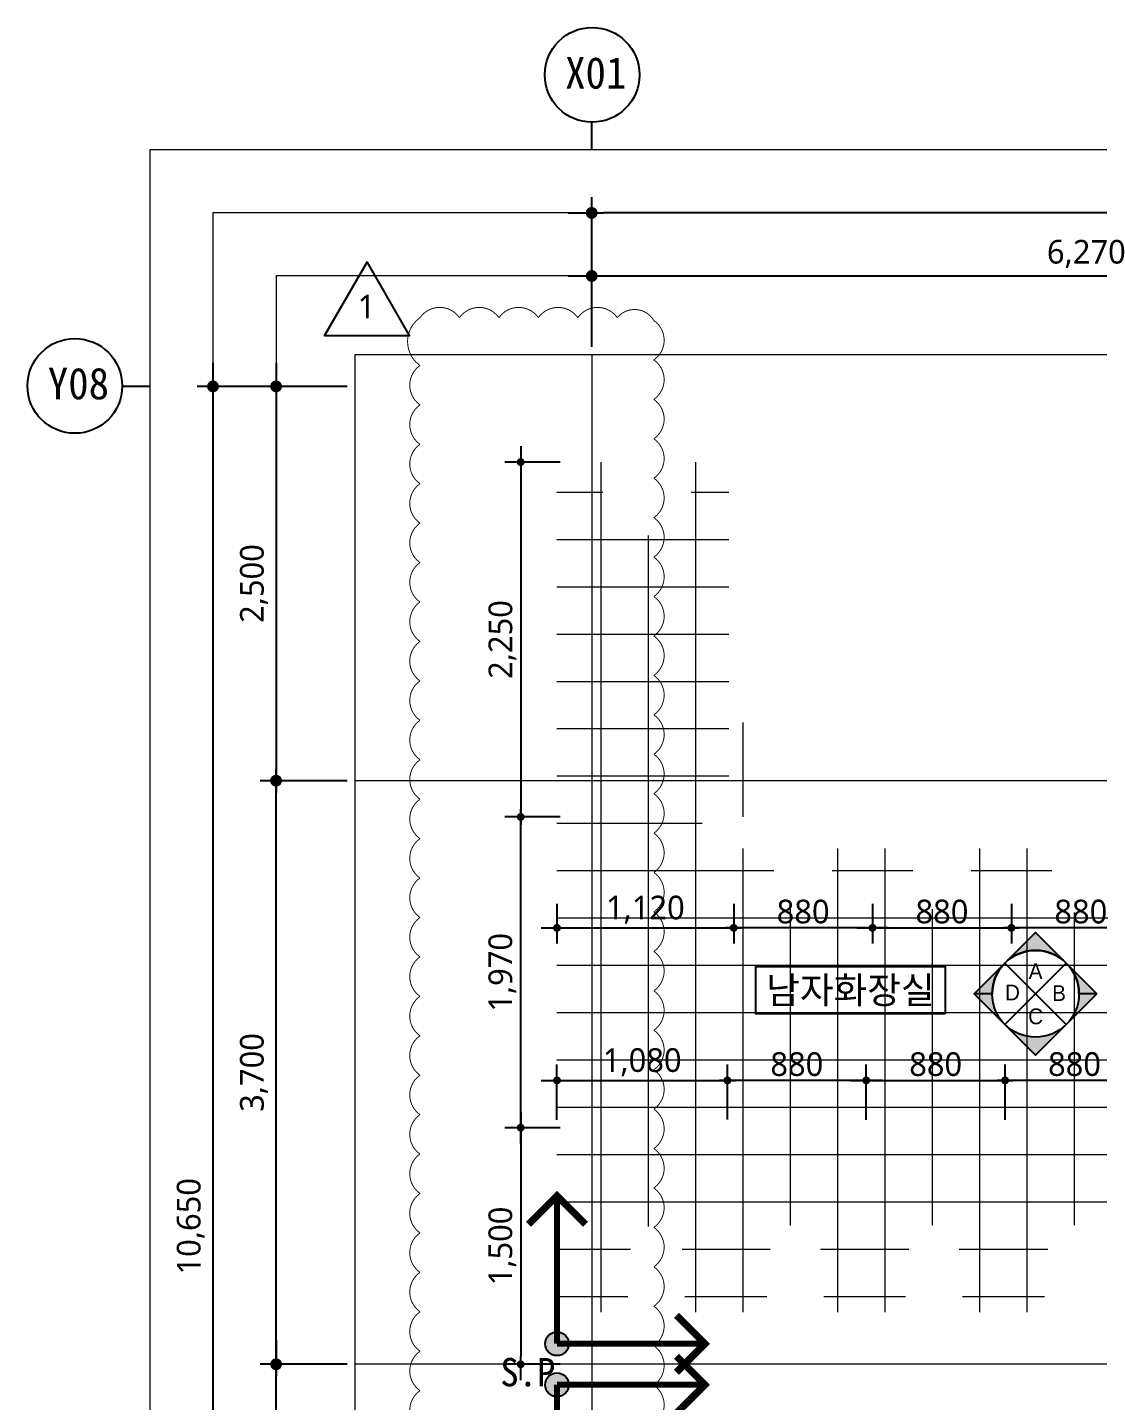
# Model space of a CAD drawing. Header units: millimetres. Extents: x -423835 to -174325, y -1379898 to -1311126.
# Drawn here: x -270665 to -263883, y -1360048 to -1351343 of the extents above; entities that cross this region are included whole.
import ezdxf
from ezdxf.enums import TextEntityAlignment as Align

# ---------------------------------------------------------------- set-up
doc = ezdxf.new("R2010")
doc.units = ezdxf.units.MM
doc.header["$LTSCALE"] = 100
doc.header["$MEASUREMENT"] = 0
doc.header["$PDSIZE"] = -10
doc.linetypes.add('CEN', pattern=[62, 60, -1, 0, -1])
doc.layers.get('0').update_dxf_attribs({"linetype": 'CONTINUOUS'})
doc.layers.get('Defpoints').update_dxf_attribs({"color": 153, "linetype": 'CONTINUOUS'})
for name, color, linetype, lineweight in [('A-AXIS-BUBL', 7, 'CONTINUOUS', 25), ('A-AXIS-LINE', 1, 'CEN', 15), ('A-BORD-TEXT', 3, 'CONTINUOUS', 25), ('A-MKXX-NAME', 3, 'CONTINUOUS', 25), ('A-MKXX-SYMB', 7, 'CONTINUOUS', 25), ('A-WAXK-PATT', 8, 'CONTINUOUS', 18), ('A-XXXX-TXT2', 3, 'CONTINUOUS', 25), ('REV-202205', 20, 'CONTINUOUS', 25)]:
    doc.layers.add(name, color=color, linetype=linetype, lineweight=lineweight)
for name, color, linetype in [('A-DIMS', 7, 'CONTINUOUS'), ('AA-MARK', 1, 'CONTINUOUS'), ('IN-F-PAT', 8, 'CONTINUOUS'), ('IN-TEXT-FIN', 3, 'CONTINUOUS')]:
    doc.layers.add(name, color=color, linetype=linetype)
doc.layers.add('A-XXXX-NPLT', color=144, linetype='CONTINUOUS', lineweight=0, plot=False)
doc.styles.add('HY울릉도L', font='')
doc.styles.add('돋움체', font='')
doc.styles.add('맑은고딕', font='malgun.ttf')
doc.styles.add('한농대-돋음체', font='')
doc.styles.get('HY울릉도L').set_extended_font_data('HYwulM')
doc.styles.get('돋움체').set_extended_font_data('DotumChe')
doc.styles.get('한농대-돋음체').set_extended_font_data('Dotum')
doc.dimstyles.new('CDIM', dxfattribs={"dimtxt": 3, "dimasz": 1.5, "dimexe": 2, "dimexo": 1, "dimgap": 1, "dimtad": 1, "dimdec": 0, "dimrnd": 0.5, "dimzin": 0, "dimdsep": 32, "dimlunit": 6, "dimtxsty": 'HY울릉도L', "dimblk1": '_CIDOT', "dimblk2": '_CIDOT', "dimsah": 1, "dimcen": 5.5, "dimclrd": 2, "dimclre": 2, "dimclrt": 7, "dimadec": 0, "dimazin": 0, "dimtfac": 1, "dimtdec": 0, "dimtix": 1, "dimtmove": 2, "dimatfit": 1, "dimldrblk": '_CIDOT', "dimfxl": 1, "dimtolj": 1, "dimtzin": 0, "dimlwd": -1, "dimarcsym": 0})

# ---------------------------------------------------------------- blocks, each defined once
blk = doc.blocks.new('A$C028158C4')
at = {"layer": 'A-AXIS-BUBL', "ltscale": 0.2}
blk.add_line((0, 0), (0, 175.2), dxfattribs=at)
blk.add_circle((2.9, 475.4), 300.3, dxfattribs=at)
blk = doc.blocks.new('전개도')
at = {"layer": 'AA-MARK'}
h = blk.add_hatch(color=256, dxfattribs=at)
edge = h.paths.add_edge_path()
edge.add_line((-32914.55, -89502.68), (-32916.83, -89502.68))
edge.add_arc((-32922.33, -89502.68), 5.5, 0, 180)
edge.add_line((-32927.83, -89502.68), (-32930.11, -89502.68))
edge.add_line((-32930.11, -89502.68), (-32922.33, -89494.91))
edge.add_line((-32922.33, -89494.91), (-32914.55, -89502.68))
h = blk.add_hatch(color=256, dxfattribs=at)
edge = h.paths.add_edge_path()
edge.add_line((-32914.55, -89502.68), (-32916.83, -89502.68))
edge.add_arc((-32922.33, -89502.68), 5.5, -180, 0, ccw=False)
edge.add_line((-32927.83, -89502.68), (-32930.11, -89502.68))
edge.add_line((-32930.11, -89502.68), (-32922.33, -89510.46))
edge.add_line((-32922.33, -89510.46), (-32914.55, -89502.68))
at = {"layer": 'AA-MARK', "color": 1}
for p, q in [((-32918.44, -89506.57), (-32926.22, -89498.79)), ((-32918.44, -89498.79), (-32926.22, -89506.57))]:
    blk.add_line(p, q, dxfattribs=at)
at = {"layer": 'AA-MARK'}
for points in [[(-32914.55, -89502.68), (-32916.83, -89502.68, 1), (-32927.83, -89502.68), (-32930.11, -89502.68), (-32922.33, -89494.91)], [(-32914.55, -89502.68), (-32916.83, -89502.68, -1), (-32927.83, -89502.68), (-32930.11, -89502.68), (-32922.33, -89510.46)]]:
    blk.add_lwpolyline(points, format="xyb", close=True, dxfattribs=at)
blk.add_circle((-32922.33, -89502.68), 5.5, dxfattribs=at)
blk = doc.blocks.new('전개도-1')
at = {"xscale": 50, "yscale": 50, "zscale": 50}
blk.add_blockref('전개도', (1646116.4, 4475134.2), dxfattribs=at)
at = {"layer": 'AA-MARK', "color": 3, "style": '한농대-돋음체'}
for tag, p in [('A', (0, 93.9)), ('B', (-146.8, -41.5)), ('C', (148.6, -45.4)), ('D', (0, -193))]:
    blk.add_attdef(tag, text='', height=100, dxfattribs=at).set_placement(p, align=Align.CENTER)
blk = doc.blocks.new('_CIDOT')
at = {"color": 0, "linetype": 'ByBlock'}
blk.add_line((2, 0), (-1, 0), dxfattribs=at)
at = {"color": 0, "linetype": 'ByBlock', "const_width": 0.5}
blk.add_lwpolyline([(-0.25, 0, 1), (0.25, 0, 1)], format="xyb", close=True, dxfattribs=at)
blk = doc.blocks.new('*D274')
at = {"layer": 'A-DIMS', "lineweight": -2, "transparency": 16777216}
for p, q in [((-267089.2, -1353368.3), (-267089.2, -1352818.3)), ((-260819.2, -1353368.3), (-260819.2, -1352818.3))]:
    blk.add_line(p, q, dxfattribs=at)
at = {"layer": 'A-DIMS', "transparency": 16777216}
blk.add_line((-267014.2, -1352918.3), (-260894.2, -1352918.3), dxfattribs=at)
at = {"layer": 'Defpoints', "color": 0, "transparency": 16777216}
for p in [(-260819.2, -1352918.3), (-267089.2, -1353418.3), (-260819.2, -1353418.3)]:
    blk.add_point(p, dxfattribs=at)
at = {"layer": 'A-DIMS', "transparency": 16777216, "xscale": 75, "yscale": 75, "zscale": 75, "rotation": 180}
blk.add_blockref('_CIDOT', (-267089.2, -1352918.3), dxfattribs=at)
at = {"layer": 'A-DIMS', "transparency": 16777216, "xscale": 75, "yscale": 75, "zscale": 75}
blk.add_blockref('_CIDOT', (-260819.2, -1352918.3), dxfattribs=at)
at = {"layer": 'A-DIMS', "color": 3, "transparency": 16777216, "insert": (-263954.2, -1352778.2), "char_height": 150, "attachment_point": 5, "style": '맑은고딕'}
blk.add_mtext('\\A1;6,270', dxfattribs=at)
blk = doc.blocks.new('*D275')
at = {"layer": 'A-DIMS', "lineweight": -2, "transparency": 16777216}
for p, q in [((-267089.2, -1353368.3), (-267089.2, -1352418.3)), ((-258889.2, -1353368.3), (-258889.2, -1352418.3))]:
    blk.add_line(p, q, dxfattribs=at)
at = {"layer": 'A-DIMS', "transparency": 16777216}
blk.add_line((-258964.2, -1352518.3), (-267014.2, -1352518.3), dxfattribs=at)
at = {"layer": 'Defpoints', "color": 0, "transparency": 16777216}
for p in [(-267089.2, -1352518.3), (-267089.2, -1353418.3), (-258889.2, -1353418.3)]:
    blk.add_point(p, dxfattribs=at)
at = {"layer": 'A-DIMS', "transparency": 16777216, "xscale": 75, "yscale": 75, "zscale": 75, "rotation": 180}
blk.add_blockref('_CIDOT', (-267089.2, -1352518.3), dxfattribs=at)
at = {"layer": 'A-DIMS', "transparency": 16777216, "xscale": 75, "yscale": 75, "zscale": 75}
blk.add_blockref('_CIDOT', (-258889.2, -1352518.3), dxfattribs=at)
at = {"layer": 'A-DIMS', "color": 3, "transparency": 16777216, "insert": (-262989.2, -1352378.2), "char_height": 150, "attachment_point": 5, "style": '맑은고딕'}
blk.add_mtext('\\A1;8,200', dxfattribs=at)
blk = doc.blocks.new('*D277')
at = {"layer": 'A-DIMS', "lineweight": -2, "transparency": 16777216}
for p, q in [((-268639.2, -1353618.3), (-269589.2, -1353618.3)), ((-268639.2, -1364268.3), (-269589.2, -1364268.3))]:
    blk.add_line(p, q, dxfattribs=at)
at = {"layer": 'A-DIMS', "transparency": 16777216}
blk.add_line((-269489.2, -1353693.3), (-269489.2, -1364193.3), dxfattribs=at)
at = {"layer": 'Defpoints', "color": 0, "transparency": 16777216}
for p in [(-268589.2, -1353618.3), (-269489.2, -1364268.3), (-268589.2, -1364268.3)]:
    blk.add_point(p, dxfattribs=at)
at = {"layer": 'A-DIMS', "transparency": 16777216, "xscale": 75, "yscale": 75, "zscale": 75}
for p, rotation in [((-269489.2, -1353618.3), 90), ((-269489.2, -1364268.3), 270)]:
    blk.add_blockref('_CIDOT', p, dxfattribs=dict(at, rotation=rotation))
at = {"layer": 'A-DIMS', "color": 3, "transparency": 16777216, "insert": (-269629.7, -1358943.3), "char_height": 150, "attachment_point": 5, "rotation": 90, "style": '맑은고딕'}
blk.add_mtext('\\A1;10,650', dxfattribs=at)
blk = doc.blocks.new('*D278')
at = {"layer": 'A-DIMS', "lineweight": -2, "transparency": 16777216}
for p, q in [((-268639.2, -1359818.3), (-269189.2, -1359818.3)), ((-268639.2, -1364268.3), (-269189.2, -1364268.3))]:
    blk.add_line(p, q, dxfattribs=at)
at = {"layer": 'A-DIMS', "transparency": 16777216}
blk.add_line((-269089.2, -1364193.3), (-269089.2, -1359893.3), dxfattribs=at)
at = {"layer": 'Defpoints', "color": 0, "transparency": 16777216}
for p in [(-269089.2, -1359818.3), (-268589.2, -1359818.3), (-268589.2, -1364268.3)]:
    blk.add_point(p, dxfattribs=at)
at = {"layer": 'A-DIMS', "transparency": 16777216, "xscale": 75, "yscale": 75, "zscale": 75}
for p, rotation in [((-269089.2, -1359818.3), 90), ((-269089.2, -1364268.3), 270)]:
    blk.add_blockref('_CIDOT', p, dxfattribs=dict(at, rotation=rotation))
at = {"layer": 'A-DIMS', "color": 3, "transparency": 16777216, "insert": (-269229.3, -1362043.3), "char_height": 150, "attachment_point": 5, "rotation": 90, "style": '맑은고딕'}
blk.add_mtext('\\A1;4,450', dxfattribs=at)
blk = doc.blocks.new('*D279')
at = {"layer": 'A-DIMS', "lineweight": -2, "transparency": 16777216}
for p, q in [((-268639.2, -1356118.3), (-269189.2, -1356118.3)), ((-268639.2, -1359818.3), (-269189.2, -1359818.3))]:
    blk.add_line(p, q, dxfattribs=at)
at = {"layer": 'A-DIMS', "transparency": 16777216}
blk.add_line((-269089.2, -1359743.3), (-269089.2, -1356193.3), dxfattribs=at)
at = {"layer": 'Defpoints', "color": 0, "transparency": 16777216}
for p in [(-269089.2, -1356118.3), (-268589.2, -1356118.3), (-268589.2, -1359818.3)]:
    blk.add_point(p, dxfattribs=at)
at = {"layer": 'A-DIMS', "transparency": 16777216, "xscale": 75, "yscale": 75, "zscale": 75}
for p, rotation in [((-269089.2, -1356118.3), 90), ((-269089.2, -1359818.3), 270)]:
    blk.add_blockref('_CIDOT', p, dxfattribs=dict(at, rotation=rotation))
at = {"layer": 'A-DIMS', "color": 3, "transparency": 16777216, "insert": (-269229.3, -1357968.3), "char_height": 150, "attachment_point": 5, "rotation": 90, "style": '맑은고딕'}
blk.add_mtext('\\A1;3,700', dxfattribs=at)
blk = doc.blocks.new('*D292')
at = {"layer": 'A-DIMS', "lineweight": -2, "transparency": 16777216}
for p, q in [((-267289.2, -1356348.3), (-267639.2, -1356348.3)), ((-267289.2, -1358318.3), (-267639.2, -1358318.3))]:
    blk.add_line(p, q, dxfattribs=at)
at = {"layer": 'A-DIMS', "transparency": 16777216}
blk.add_line((-267539.2, -1358268.3), (-267539.2, -1356398.3), dxfattribs=at)
at = {"layer": 'Defpoints', "color": 0, "transparency": 16777216}
for p in [(-267539.2, -1356348.3), (-267239.2, -1356348.3), (-267239.2, -1358318.3)]:
    blk.add_point(p, dxfattribs=at)
at = {"layer": 'A-DIMS', "transparency": 16777216, "xscale": 50, "yscale": 50, "zscale": 50}
for p, rotation in [((-267539.2, -1356348.3), 90), ((-267539.2, -1358318.3), 270)]:
    blk.add_blockref('_CIDOT', p, dxfattribs=dict(at, rotation=rotation))
at = {"layer": 'A-DIMS', "color": 3, "transparency": 16777216, "insert": (-267654.7, -1357333.3), "char_height": 150, "attachment_point": 5, "rotation": 90, "style": '맑은고딕'}
blk.add_mtext('\\A1;1,970', dxfattribs=at)
blk = doc.blocks.new('*D293')
at = {"layer": 'A-DIMS', "lineweight": -2, "transparency": 16777216}
for p, q in [((-267288.4, -1354098.3), (-267639.2, -1354098.3)), ((-267289.2, -1356348.3), (-267639.2, -1356348.3))]:
    blk.add_line(p, q, dxfattribs=at)
at = {"layer": 'A-DIMS', "transparency": 16777216}
blk.add_line((-267539.2, -1354148.3), (-267539.2, -1356298.3), dxfattribs=at)
at = {"layer": 'Defpoints', "color": 0, "transparency": 16777216}
for p in [(-267238.4, -1354098.3), (-267539.2, -1356348.3), (-267239.2, -1356348.3)]:
    blk.add_point(p, dxfattribs=at)
at = {"layer": 'A-DIMS', "transparency": 16777216, "xscale": 50, "yscale": 50, "zscale": 50}
for p, rotation in [((-267539.2, -1354098.3), 90), ((-267539.2, -1356348.3), 270)]:
    blk.add_blockref('_CIDOT', p, dxfattribs=dict(at, rotation=rotation))
at = {"layer": 'A-DIMS', "color": 3, "transparency": 16777216, "insert": (-267654.3, -1355223.3), "char_height": 150, "attachment_point": 5, "rotation": 90, "style": '맑은고딕'}
blk.add_mtext('\\A1;2,250', dxfattribs=at)
blk = doc.blocks.new('*D294')
at = {"layer": 'A-DIMS', "lineweight": -2, "transparency": 16777216}
for p, q in [((-267289.2, -1358318.3), (-267639.2, -1358318.3)), ((-267289.2, -1359818.3), (-267639.2, -1359818.3))]:
    blk.add_line(p, q, dxfattribs=at)
at = {"layer": 'A-DIMS', "transparency": 16777216}
blk.add_line((-267539.2, -1358368.3), (-267539.2, -1359768.3), dxfattribs=at)
at = {"layer": 'Defpoints', "color": 0, "transparency": 16777216}
for p in [(-267239.2, -1358318.3), (-267539.2, -1359818.3), (-267239.2, -1359818.3)]:
    blk.add_point(p, dxfattribs=at)
at = {"layer": 'A-DIMS', "transparency": 16777216, "xscale": 50, "yscale": 50, "zscale": 50}
for p, rotation in [((-267539.2, -1358318.3), 90), ((-267539.2, -1359818.3), 270)]:
    blk.add_blockref('_CIDOT', p, dxfattribs=dict(at, rotation=rotation))
at = {"layer": 'A-DIMS', "color": 3, "transparency": 16777216, "insert": (-267654.7, -1359068.3), "char_height": 150, "attachment_point": 5, "rotation": 90, "style": '맑은고딕'}
blk.add_mtext('\\A1;1,500', dxfattribs=at)
blk = doc.blocks.new('*D295')
at = {"layer": 'A-DIMS', "lineweight": -2, "transparency": 16777216}
for p, q in [((-268639.2, -1353618.3), (-269189.2, -1353618.3)), ((-268639.2, -1356118.3), (-269189.2, -1356118.3))]:
    blk.add_line(p, q, dxfattribs=at)
at = {"layer": 'A-DIMS', "transparency": 16777216}
blk.add_line((-269089.2, -1353693.3), (-269089.2, -1356043.3), dxfattribs=at)
at = {"layer": 'Defpoints', "color": 0, "transparency": 16777216}
for p in [(-268589.2, -1353618.3), (-269089.2, -1356118.3), (-268589.2, -1356118.3)]:
    blk.add_point(p, dxfattribs=at)
at = {"layer": 'A-DIMS', "transparency": 16777216, "xscale": 75, "yscale": 75, "zscale": 75}
for p, rotation in [((-269089.2, -1353618.3), 90), ((-269089.2, -1356118.3), 270)]:
    blk.add_blockref('_CIDOT', p, dxfattribs=dict(at, rotation=rotation))
at = {"layer": 'A-DIMS', "color": 3, "transparency": 16777216, "insert": (-269229.3, -1354868.3), "char_height": 150, "attachment_point": 5, "rotation": 90, "style": '맑은고딕'}
blk.add_mtext('\\A1;2,500', dxfattribs=at)
blk = doc.blocks.new('*D312')
at = {"layer": 'A-DIMS', "lineweight": -2, "transparency": 16777216}
for p, q in [((-265349.2, -1358268.6), (-265349.2, -1357918.6)), ((-264469.2, -1358268.3), (-264469.2, -1357918.6))]:
    blk.add_line(p, q, dxfattribs=at)
at = {"layer": 'A-DIMS', "transparency": 16777216}
blk.add_line((-265299.2, -1358018.6), (-264519.2, -1358018.6), dxfattribs=at)
at = {"layer": 'Defpoints', "color": 0, "transparency": 16777216}
for p in [(-264469.2, -1358018.6), (-265349.2, -1358318.6), (-264469.2, -1358318.3)]:
    blk.add_point(p, dxfattribs=at)
at = {"layer": 'A-DIMS', "transparency": 16777216, "xscale": 50, "yscale": 50, "zscale": 50, "rotation": 180}
blk.add_blockref('_CIDOT', (-265349.2, -1358018.6), dxfattribs=at)
at = {"layer": 'A-DIMS', "transparency": 16777216, "xscale": 50, "yscale": 50, "zscale": 50}
blk.add_blockref('_CIDOT', (-264469.2, -1358018.6), dxfattribs=at)
at = {"layer": 'A-DIMS', "color": 3, "transparency": 16777216, "insert": (-264909.2, -1357916.1), "char_height": 150, "attachment_point": 5, "style": '맑은고딕'}
blk.add_mtext('\\A1;880', dxfattribs=at)
blk = doc.blocks.new('*D313')
at = {"layer": 'A-DIMS', "lineweight": -2, "transparency": 16777216}
for p, q in [((-266229.2, -1358266.3), (-266229.2, -1357918.6)), ((-265349.2, -1358268.3), (-265349.2, -1357918.6))]:
    blk.add_line(p, q, dxfattribs=at)
at = {"layer": 'A-DIMS', "transparency": 16777216}
blk.add_line((-265399.2, -1358018.6), (-266179.2, -1358018.6), dxfattribs=at)
at = {"layer": 'Defpoints', "color": 0, "transparency": 16777216}
for p in [(-266229.2, -1358018.6), (-266229.2, -1358316.3), (-265349.2, -1358318.3)]:
    blk.add_point(p, dxfattribs=at)
at = {"layer": 'A-DIMS', "transparency": 16777216, "xscale": 50, "yscale": 50, "zscale": 50, "rotation": 180}
blk.add_blockref('_CIDOT', (-266229.2, -1358018.6), dxfattribs=at)
at = {"layer": 'A-DIMS', "transparency": 16777216, "xscale": 50, "yscale": 50, "zscale": 50}
blk.add_blockref('_CIDOT', (-265349.2, -1358018.6), dxfattribs=at)
at = {"layer": 'A-DIMS', "color": 3, "transparency": 16777216, "insert": (-265789.2, -1357916.1), "char_height": 150, "attachment_point": 5, "style": '맑은고딕'}
blk.add_mtext('\\A1;880', dxfattribs=at)
blk = doc.blocks.new('*D314')
at = {"layer": 'A-DIMS', "lineweight": -2, "transparency": 16777216}
for p, q in [((-264469.2, -1358268.3), (-264469.2, -1357918.6)), ((-263589.2, -1358268.6), (-263589.2, -1357918.6))]:
    blk.add_line(p, q, dxfattribs=at)
at = {"layer": 'A-DIMS', "transparency": 16777216}
blk.add_line((-263639.2, -1358018.6), (-264419.2, -1358018.6), dxfattribs=at)
at = {"layer": 'Defpoints', "color": 0, "transparency": 16777216}
for p in [(-264469.2, -1358018.6), (-264469.2, -1358318.3), (-263589.2, -1358318.6)]:
    blk.add_point(p, dxfattribs=at)
at = {"layer": 'A-DIMS', "transparency": 16777216, "xscale": 50, "yscale": 50, "zscale": 50, "rotation": 180}
blk.add_blockref('_CIDOT', (-264469.2, -1358018.6), dxfattribs=at)
at = {"layer": 'A-DIMS', "transparency": 16777216, "xscale": 50, "yscale": 50, "zscale": 50}
blk.add_blockref('_CIDOT', (-263589.2, -1358018.6), dxfattribs=at)
at = {"layer": 'A-DIMS', "color": 3, "transparency": 16777216, "insert": (-264029.2, -1357916.1), "char_height": 150, "attachment_point": 5, "style": '맑은고딕'}
blk.add_mtext('\\A1;880', dxfattribs=at)
blk = doc.blocks.new('*D318')
at = {"layer": 'A-DIMS', "lineweight": -2, "transparency": 16777216}
for p, q in [((-267309.2, -1358268.9), (-267309.2, -1357918.6)), ((-266229.2, -1358266.3), (-266229.2, -1357918.6))]:
    blk.add_line(p, q, dxfattribs=at)
at = {"layer": 'A-DIMS', "transparency": 16777216}
blk.add_line((-267259.2, -1358018.6), (-266279.2, -1358018.6), dxfattribs=at)
at = {"layer": 'Defpoints', "color": 0, "transparency": 16777216}
for p in [(-266229.2, -1358018.6), (-267309.2, -1358318.9), (-266229.2, -1358316.3)]:
    blk.add_point(p, dxfattribs=at)
at = {"layer": 'A-DIMS', "transparency": 16777216, "xscale": 50, "yscale": 50, "zscale": 50, "rotation": 180}
blk.add_blockref('_CIDOT', (-267309.2, -1358018.6), dxfattribs=at)
at = {"layer": 'A-DIMS', "transparency": 16777216, "xscale": 50, "yscale": 50, "zscale": 50}
blk.add_blockref('_CIDOT', (-266229.2, -1358018.6), dxfattribs=at)
at = {"layer": 'A-DIMS', "color": 3, "transparency": 16777216, "insert": (-266769.2, -1357903.1), "char_height": 150, "attachment_point": 5, "style": '맑은고딕'}
blk.add_mtext('\\A1;1,080', dxfattribs=at)
blk = doc.blocks.new('*D1008')
at = {"layer": 'A-DIMS', "lineweight": -2, "transparency": 16777216}
for p, q in [((-266189.2, -1356898.3), (-266189.2, -1357151.3)), ((-265309.2, -1356898), (-265309.2, -1357151.3))]:
    blk.add_line(p, q, dxfattribs=at)
at = {"layer": 'A-DIMS', "transparency": 16777216}
blk.add_line((-265359.2, -1357051.3), (-266139.2, -1357051.3), dxfattribs=at)
at = {"layer": 'Defpoints', "color": 0, "transparency": 16777216}
for p in [(-266189.2, -1356848.3), (-265309.2, -1356848), (-266189.2, -1357051.3)]:
    blk.add_point(p, dxfattribs=at)
at = {"layer": 'A-DIMS', "transparency": 16777216, "xscale": 50, "yscale": 50, "zscale": 50, "rotation": 180}
blk.add_blockref('_CIDOT', (-266189.2, -1357051.3), dxfattribs=at)
at = {"layer": 'A-DIMS', "transparency": 16777216, "xscale": 50, "yscale": 50, "zscale": 50}
blk.add_blockref('_CIDOT', (-265309.2, -1357051.3), dxfattribs=at)
at = {"layer": 'A-DIMS', "color": 3, "transparency": 16777216, "insert": (-265749.2, -1356948.8), "char_height": 150, "attachment_point": 5, "style": '맑은고딕'}
blk.add_mtext('\\A1;880', dxfattribs=at)
blk = doc.blocks.new('*D1009')
at = {"layer": 'A-DIMS', "lineweight": -2, "transparency": 16777216}
for p, q in [((-267309.2, -1356897.9), (-267309.2, -1357151.3)), ((-266189.2, -1356898.3), (-266189.2, -1357151.3))]:
    blk.add_line(p, q, dxfattribs=at)
at = {"layer": 'A-DIMS', "transparency": 16777216}
blk.add_line((-267259.2, -1357051.3), (-266239.2, -1357051.3), dxfattribs=at)
at = {"layer": 'Defpoints', "color": 0, "transparency": 16777216}
for p in [(-267309.2, -1356847.9), (-266189.2, -1356848.3), (-266189.2, -1357051.3)]:
    blk.add_point(p, dxfattribs=at)
at = {"layer": 'A-DIMS', "transparency": 16777216, "xscale": 50, "yscale": 50, "zscale": 50, "rotation": 180}
blk.add_blockref('_CIDOT', (-267309.2, -1357051.3), dxfattribs=at)
at = {"layer": 'A-DIMS', "transparency": 16777216, "xscale": 50, "yscale": 50, "zscale": 50}
blk.add_blockref('_CIDOT', (-266189.2, -1357051.3), dxfattribs=at)
at = {"layer": 'A-DIMS', "color": 3, "transparency": 16777216, "insert": (-266749.2, -1356935.8), "char_height": 150, "attachment_point": 5, "style": '맑은고딕'}
blk.add_mtext('\\A1;1,120', dxfattribs=at)
blk = doc.blocks.new('*D1010')
at = {"layer": 'A-DIMS', "lineweight": -2, "transparency": 16777216}
for p, q in [((-265309.2, -1356898), (-265309.2, -1357151.3)), ((-264429.2, -1356898.3), (-264429.2, -1357151.3))]:
    blk.add_line(p, q, dxfattribs=at)
at = {"layer": 'A-DIMS', "transparency": 16777216}
blk.add_line((-265259.2, -1357051.3), (-264479.2, -1357051.3), dxfattribs=at)
at = {"layer": 'Defpoints', "color": 0, "transparency": 16777216}
for p in [(-265309.2, -1356848), (-264429.2, -1356848.3), (-264429.2, -1357051.3)]:
    blk.add_point(p, dxfattribs=at)
at = {"layer": 'A-DIMS', "transparency": 16777216, "xscale": 50, "yscale": 50, "zscale": 50, "rotation": 180}
blk.add_blockref('_CIDOT', (-265309.2, -1357051.3), dxfattribs=at)
at = {"layer": 'A-DIMS', "transparency": 16777216, "xscale": 50, "yscale": 50, "zscale": 50}
blk.add_blockref('_CIDOT', (-264429.2, -1357051.3), dxfattribs=at)
at = {"layer": 'A-DIMS', "color": 3, "transparency": 16777216, "insert": (-264869.2, -1356948.8), "char_height": 150, "attachment_point": 5, "style": '맑은고딕'}
blk.add_mtext('\\A1;880', dxfattribs=at)
blk = doc.blocks.new('*D1011')
at = {"layer": 'A-DIMS', "lineweight": -2, "transparency": 16777216}
for p, q in [((-264429.2, -1356898.3), (-264429.2, -1357151.3)), ((-263549.2, -1356898), (-263549.2, -1357151.3))]:
    blk.add_line(p, q, dxfattribs=at)
at = {"layer": 'A-DIMS', "transparency": 16777216}
blk.add_line((-263599.2, -1357051.3), (-264379.2, -1357051.3), dxfattribs=at)
at = {"layer": 'Defpoints', "color": 0, "transparency": 16777216}
for p in [(-264429.2, -1356848.3), (-263549.2, -1356848), (-264429.2, -1357051.3)]:
    blk.add_point(p, dxfattribs=at)
at = {"layer": 'A-DIMS', "transparency": 16777216, "xscale": 50, "yscale": 50, "zscale": 50, "rotation": 180}
blk.add_blockref('_CIDOT', (-264429.2, -1357051.3), dxfattribs=at)
at = {"layer": 'A-DIMS', "transparency": 16777216, "xscale": 50, "yscale": 50, "zscale": 50}
blk.add_blockref('_CIDOT', (-263549.2, -1357051.3), dxfattribs=at)
at = {"layer": 'A-DIMS', "color": 3, "transparency": 16777216, "insert": (-263989.2, -1356948.8), "char_height": 150, "attachment_point": 5, "style": '맑은고딕'}
blk.add_mtext('\\A1;880', dxfattribs=at)
blk = doc.blocks.new('A$C098F3C96')
at = {"layer": 'REV-202205'}
blk.add_lwpolyline([(2252, 3900), (0, 0), (4504, 0)], close=True, dxfattribs=at)
at = {"layer": 'A-BORD-TEXT', "style": '맑은고딕'}
blk.add_text('1', height=1250, dxfattribs=at).set_placement((2227, 1534), align=Align.MIDDLE)

msp = doc.modelspace()

# ---------------------------------------------------------------- hatches: boundary and pattern name
at = {"layer": 'IN-F-PAT', "transparency": 33554687}
h = msp.add_hatch(color=2, dxfattribs=at)
h.dxf.hatch_style = 1
h.paths.add_polyline_path([(-267234.2, -1359688.3, 1), (-267384.2, -1359688.3, 1)])
h = msp.add_hatch(color=2, dxfattribs=at)
h.dxf.hatch_style = 1
h.paths.add_polyline_path([(-267234.2, -1359688.3, 1), (-267384.2, -1359688.3, 1)])
h = msp.add_hatch(color=2, dxfattribs=at)
h.dxf.hatch_style = 1
h.paths.add_polyline_path([(-267234.2, -1359948.3, 1), (-267384.2, -1359948.3, 1)])
h = msp.add_hatch(color=2, dxfattribs=at)
h.dxf.hatch_style = 1
h.paths.add_polyline_path([(-267234.2, -1359948.3, 1), (-267384.2, -1359948.3, 1)])

# ---------------------------------------------------------------- linework, layer by layer
at = {"layer": 'A-AXIS-LINE', "ltscale": 50}
for points in [[(-267089.2, -1353418.3), (-267089.2, -1365318.3)], [(-257889.2, -1356118.3), (-268589.2, -1356118.3)], [(-257889.2, -1359818.3), (-268589.2, -1359818.3)]]:
    msp.add_lwpolyline(points, dxfattribs=at)
at = {"layer": 'A-MKXX-SYMB'}
msp.add_lwpolyline([(-264848.7, -1357596.7), (-266049.8, -1357596.7), (-266049.8, -1357296.4), (-264848.7, -1357296.4)], close=True, dxfattribs=at)
at = {"layer": 'A-WAXK-PATT'}
for p, q in [((-267029.2, -1359488.3), (-267029.2, -1354098.3)), ((-266429.2, -1359488.3), (-266429.2, -1354098.3)), ((-267309.2, -1354288.3), (-267019.2, -1354288.3)), ((-266459.2, -1354288.3), (-266219.2, -1354288.3)), ((-267309.2, -1354588.3), (-266219.2, -1354588.3)), ((-266729.2, -1358945), (-266729.2, -1354563.3)), ((-267309.2, -1354888.3), (-266219.2, -1354888.3)), ((-267309.2, -1355188.3), (-266219.2, -1355188.3)), ((-267309.2, -1355488.3), (-266219.2, -1355488.3)), ((-267309.2, -1355788.3), (-266219.2, -1355788.3)), ((-266129.2, -1356348.3), (-266129.2, -1355748.3)), ((-267309.2, -1356088.3), (-266219.2, -1356088.3)), ((-267309.2, -1356388.3), (-266389.2, -1356388.3)), ((-266129.2, -1359488.3), (-266129.2, -1356548.3)), ((-265529.2, -1359488.3), (-265529.2, -1356548.3)), ((-265229.2, -1359488.3), (-265229.2, -1356548.3)), ((-264629.2, -1359488.3), (-264629.2, -1356548.3)), ((-264329.2, -1359488.3), (-264329.2, -1356548.3)), ((-267309.2, -1356688.3), (-265934, -1356688.3)), ((-265564.4, -1356688.3), (-265054, -1356688.3)), ((-264684.4, -1356688.3), (-264174, -1356688.3)), ((-265829.2, -1358938.9), (-265829.2, -1356910.1)), ((-264929.2, -1358936.2), (-264929.2, -1356933.8)), ((-267309.2, -1356988.3), (-260899.2, -1356988.3)), ((-264029.2, -1358936.2), (-264029.2, -1356954.5)), ((-267309.2, -1357288.3), (-259019.2, -1357288.3)), ((-267309.2, -1357588.3), (-259019.2, -1357588.3)), ((-267309.2, -1357888.3), (-259019.2, -1357888.3)), ((-267309.2, -1358188.3), (-259019.2, -1358188.3)), ((-267309.2, -1358488.3), (-260969.2, -1358488.3)), ((-267309.2, -1358788.3), (-260969.2, -1358788.3)), ((-267309.2, -1359088.3), (-266843.1, -1359088.3)), ((-266515.2, -1359088.3), (-265958.4, -1359088.3)), ((-265639.9, -1359088.3), (-265078.4, -1359088.3)), ((-264759.9, -1359088.3), (-264198.4, -1359088.3)), ((-267309.2, -1359388.3), (-266860.2, -1359388.3)), ((-266498.1, -1359388.3), (-265980.2, -1359388.3)), ((-265618.1, -1359388.3), (-265100.2, -1359388.3)), ((-264738.1, -1359388.3), (-264220.2, -1359388.3))]:
    msp.add_line(p, q, dxfattribs=at)
at = {"layer": 'A-XXXX-NPLT'}
for points in [[(-256589.2, -1352118.3), (-269889.2, -1352118.3), (-269889.2, -1366618.3), (-256589.2, -1366618.3)], [(-256989.2, -1352518.3), (-269489.2, -1352518.3), (-269489.2, -1366218.3), (-256989.2, -1366218.3)], [(-257389.2, -1352918.3), (-269089.2, -1352918.3), (-269089.2, -1365818.3), (-257389.2, -1365818.3)], [(-257889.2, -1353418.3), (-268589.2, -1353418.3), (-268589.2, -1365318.3), (-257889.2, -1365318.3)]]:
    msp.add_lwpolyline(points, close=True, dxfattribs=at)
at = {"layer": 'IN-F-PAT', "color": 2}
for points in [[(-267309.2, -1359688.3, 37.5, 37.5, 0), (-267309.2, -1358761.9, 187.5, 187.5, 0)], [(-267309.2, -1359688.3, 37.5, 37.5, 0), (-266382.7, -1359688.3, 187.5, 187.5, 0)], [(-267309.2, -1359948.3, 37.5, 37.5, 0), (-267309.2, -1360874.7, 187.5, 187.5, 0)], [(-267309.2, -1359948.3, 37.5, 37.5, 0), (-266382.7, -1359948.3, 187.5, 187.5, 0)]]:
    msp.add_lwpolyline(points, format="xyseb", dxfattribs=at)
at = {"layer": 'IN-F-PAT', "color": 2, "const_width": 45}
for points in [[(-267489.2, -1358930.8), (-267309.2, -1358750.8), (-267129.2, -1358930.8)], [(-266551.7, -1359508.3), (-266371.7, -1359688.3), (-266551.7, -1359868.3)], [(-266551.7, -1359768.3), (-266371.7, -1359948.3), (-266551.7, -1360128.3)]]:
    msp.add_lwpolyline(points, dxfattribs=at)
at = {"layer": 'IN-F-PAT', "color": 2}
for centre in [(-267309.2, -1359688.3), (-267309.2, -1359688.3), (-267309.2, -1359948.3), (-267309.2, -1359948.3)]:
    msp.add_circle(centre, 75, dxfattribs=at)
at = {"layer": 'REV-202205', "const_width": 6}
msp.add_lwpolyline([(-268177.1, -1360235.4, -0.520567), (-268177.1, -1359985.4, -0.520567), (-268177.1, -1359735.4, -0.520567), (-268177.1, -1359485.4, -0.520567), (-268177.1, -1359235.4, -0.520567), (-268177.1, -1358985.4, -0.520567), (-268177.1, -1358735.4, -0.520567), (-268177.1, -1358485.4, -0.520567), (-268177.1, -1358235.4, -0.520567), (-268177.1, -1357985.4, -0.520567), (-268177.1, -1357735.4, -0.520567), (-268177.1, -1357485.4, -0.520567), (-268177.1, -1357235.4, -0.520567), (-268177.1, -1356985.4, -0.520567), (-268177.1, -1356735.4, -0.520567), (-268177.1, -1356485.4, -0.520567), (-268177.1, -1356235.4, -0.520567), (-268177.1, -1355985.4, -0.520567), (-268177.1, -1355735.4, -0.520567), (-268177.1, -1355485.4, -0.520567), (-268177.1, -1355235.4, -0.520567), (-268177.1, -1354985.4, -0.520567), (-268177.1, -1354735.4, -0.520567), (-268177.1, -1354485.4, -0.520567), (-268177.1, -1354235.4, -0.520567), (-268177.1, -1353985.4, -0.520567), (-268177.1, -1353735.4, -0.520567), (-268177.1, -1353485.4, -0.520567), (-268177.1, -1353182.6, -0.520567), (-267927.1, -1353182.6, -0.520567), (-267677.1, -1353182.6, -0.520567), (-267427.1, -1353182.6, -0.520567), (-267177.1, -1353182.6, -0.520567), (-266927.1, -1353182.6, -0.520567), (-266695.1, -1353200.6, -0.520567), (-266695.1, -1353450.6, -0.520567), (-266695.1, -1353700.6, -0.520567), (-266695.1, -1353950.6, -0.520567), (-266695.1, -1354200.6, -0.520567), (-266695.1, -1354450.6, -0.520567), (-266695.1, -1354700.6, -0.520567), (-266695.1, -1354950.6, -0.520567), (-266695.1, -1355200.6, -0.520567), (-266695.1, -1355450.6, -0.520567), (-266695.1, -1355700.6, -0.520567), (-266695.1, -1355950.6, -0.520567), (-266695.1, -1356200.6, -0.520567), (-266695.1, -1356450.6, -0.520567), (-266695.1, -1356700.6, -0.520567), (-266695.1, -1356950.6, -0.520567), (-266695.1, -1357200.6, -0.520567), (-266695.1, -1357450.6, -0.520567), (-266695.1, -1357700.6, -0.520567), (-266695.1, -1357950.6, -0.520567), (-266695.1, -1358200.6, -0.520567), (-266695.1, -1358450.6, -0.520567), (-266695.1, -1358700.6, -0.520567), (-266695.1, -1358950.6, -0.520567), (-266695.1, -1359200.6, -0.520567), (-266695.1, -1359450.6, -0.520567), (-266695.1, -1359700.6, -0.520567), (-266695.1, -1359950.6, -0.520567), (-266695.1, -1360200.6, -0.520567)], format="xyb", dxfattribs=at)

# ---------------------------------------------------------------- block references
msp.add_blockref('A$C028158C4', (-267089.2, -1352118.3))
at = {"xscale": 0.12, "yscale": 0.12, "zscale": 0.12}
msp.add_blockref('A$C098F3C96', (-268783.3, -1353296.6), dxfattribs=at)
at = {"rotation": 90}
msp.add_blockref('A$C028158C4', (-269889.2, -1353618.3), dxfattribs=at)
msp.add_blockref('전개도-1', (-264275.9, -1357469.4)).add_auto_attribs({'D': 'C', 'C': 'B', 'B': 'D', 'A': 'A'})

# ---------------------------------------------------------------- texts
at = {"layer": 'A-MKXX-NAME', "style": '맑은고딕'}
msp.add_text('남자화장실', height=170, dxfattribs=at).set_placement((-265449.3, -1357446.5), align=Align.MIDDLE_CENTER)
at = {"layer": 'A-XXXX-TXT2', "ltscale": 0.2, "style": '돋움체'}
for s, p in [('X01', (-267063.6, -1351631.8)), ('Y08', (-270341.9, -1353601.5))]:
    msp.add_text(s, height=200.19, dxfattribs=at).set_placement(p, align=Align.MIDDLE)
at = {"layer": 'IN-TEXT-FIN', "color": 2, "style": '돋움체'}
msp.add_text('S.P', height=180, dxfattribs=at).set_placement((-267319.2, -1359868.3), align=Align.MIDDLE_RIGHT)

# ---------------------------------------------------------------- dimensions: what is measured, and where the dimension line sits
at = {"layer": 'A-DIMS'}
for base, p1, p2, override, picture, middle in [((-267089.2, -1352518.3), (-258889.2, -1353418.3), (-267089.2, -1353418.3), {"dimscale": 50, "dimtxt": 3, "dimtxsty": '맑은고딕', "dimclrd": 256, "dimclre": 256, "dimclrt": 3}, '*D275', (-262989.2, -1352378.2)), ((-260819.2, -1352918.3), (-267089.2, -1353418.3), (-260819.2, -1353418.3), {"dimscale": 50, "dimtxt": 3, "dimtxsty": '맑은고딕', "dimclrd": 256, "dimclre": 256, "dimclrt": 3}, '*D274', (-263954.2, -1352778.2)), ((-266189.2, -1357051.3), (-267309.2, -1356847.9), (-266189.2, -1356848.3), {"dimscale": 50, "dimtxt": 3, "dimasz": 1, "dimgap": 0.5, "dimtxsty": '맑은고딕', "dimclrd": 256, "dimclre": 256, "dimclrt": 3}, '*D1009', (-266749.2, -1356935.8)), ((-264429.2, -1357051.3), (-265309.2, -1356848), (-264429.2, -1356848.3), {"dimscale": 50, "dimtxt": 3, "dimasz": 1, "dimgap": 0.5, "dimtxsty": '맑은고딕', "dimclrd": 256, "dimclre": 256, "dimclrt": 3}, '*D1010', (-264869.2, -1356948.8)), ((-266229.2, -1358018.6), (-265349.2, -1358318.3), (-266229.2, -1358316.3), {"dimscale": 50, "dimtxt": 3, "dimasz": 1, "dimgap": 0.5, "dimtxsty": '맑은고딕', "dimclrd": 256, "dimclre": 256, "dimclrt": 3}, '*D313', (-265789.2, -1357916.1)), ((-264469.2, -1358018.6), (-265349.2, -1358318.6), (-264469.2, -1358318.3), {"dimscale": 50, "dimtxt": 3, "dimasz": 1, "dimgap": 0.5, "dimtxsty": '맑은고딕', "dimclrd": 256, "dimclre": 256, "dimclrt": 3}, '*D312', (-264909.2, -1357916.1))]:
    dim = msp.add_linear_dim(base=base, p1=p1, p2=p2, dimstyle='CDIM', override=override, dxfattribs=at)
    dim.commit()
    dim.dimension.update_dxf_attribs({"geometry": picture, "text_midpoint": middle})
for base, p1, p2, angle, override, picture, middle in [((-269489.2, -1364268.3), (-268589.2, -1353618.3), (-268589.2, -1364268.3), 270, {"dimscale": 50, "dimtxt": 3, "dimtxsty": '맑은고딕', "dimclrd": 256, "dimclre": 256, "dimclrt": 3}, '*D277', (-269629.7, -1358943.3)), ((-269089.2, -1356118.3), (-268589.2, -1353618.3), (-268589.2, -1356118.3), 90, {"dimscale": 50, "dimtxt": 3, "dimtxsty": '맑은고딕', "dimclrd": 256, "dimclre": 256, "dimclrt": 3}, '*D295', (-269229.3, -1354868.3)), ((-267539.2, -1356348.3), (-267238.4, -1354098.3), (-267239.2, -1356348.3), 270, {"dimscale": 50, "dimtxt": 3, "dimasz": 1, "dimgap": 0.5, "dimtxsty": '맑은고딕', "dimclrd": 256, "dimclre": 256, "dimclrt": 3}, '*D293', (-267654.3, -1355223.3)), ((-269089.2, -1356118.3), (-268589.2, -1359818.3), (-268589.2, -1356118.3), 270, {"dimscale": 50, "dimtxt": 3, "dimtxsty": '맑은고딕', "dimclrd": 256, "dimclre": 256, "dimclrt": 3}, '*D279', (-269229.3, -1357968.3)), ((-267539.2, -1356348.3), (-267239.2, -1358318.3), (-267239.2, -1356348.3), 90, {"dimscale": 50, "dimtxt": 3, "dimasz": 1, "dimgap": 0.5, "dimtxsty": '맑은고딕', "dimclrd": 256, "dimclre": 256, "dimclrt": 3}, '*D292', (-267654.7, -1357333.3)), ((-266189.2, -1357051.3), (-265309.2, -1356848), (-266189.2, -1356848.3), 180, {"dimscale": 50, "dimtxt": 3, "dimasz": 1, "dimgap": 0.5, "dimtxsty": '맑은고딕', "dimclrd": 256, "dimclre": 256, "dimclrt": 3}, '*D1008', (-265749.2, -1356948.8)), ((-264429.2, -1357051.3), (-263549.2, -1356848), (-264429.2, -1356848.3), 180, {"dimscale": 50, "dimtxt": 3, "dimasz": 1, "dimgap": 0.5, "dimtxsty": '맑은고딕', "dimclrd": 256, "dimclre": 256, "dimclrt": 3}, '*D1011', (-263989.2, -1356948.8)), ((-266229.2, -1358018.6), (-267309.2, -1358318.9), (-266229.2, -1358316.3), 180, {"dimscale": 50, "dimtxt": 3, "dimasz": 1, "dimgap": 0.5, "dimtxsty": '맑은고딕', "dimclrd": 256, "dimclre": 256, "dimclrt": 3}, '*D318', (-266769.2, -1357903.1)), ((-264469.2, -1358018.6), (-263589.2, -1358318.6), (-264469.2, -1358318.3), 180, {"dimscale": 50, "dimtxt": 3, "dimasz": 1, "dimgap": 0.5, "dimtxsty": '맑은고딕', "dimclrd": 256, "dimclre": 256, "dimclrt": 3}, '*D314', (-264029.2, -1357916.1)), ((-267539.2, -1359818.3), (-267239.2, -1358318.3), (-267239.2, -1359818.3), 270, {"dimscale": 50, "dimtxt": 3, "dimasz": 1, "dimgap": 0.5, "dimtxsty": '맑은고딕', "dimclrd": 256, "dimclre": 256, "dimclrt": 3}, '*D294', (-267654.7, -1359068.3)), ((-269089.2, -1359818.3), (-268589.2, -1364268.3), (-268589.2, -1359818.3), 270, {"dimscale": 50, "dimtxt": 3, "dimtxsty": '맑은고딕', "dimclrd": 256, "dimclre": 256, "dimclrt": 3}, '*D278', (-269229.3, -1362043.3))]:
    dim = msp.add_linear_dim(base=base, p1=p1, p2=p2, angle=angle, dimstyle='CDIM', override=override, dxfattribs=at)
    dim.commit()
    dim.dimension.update_dxf_attribs({"geometry": picture, "text_midpoint": middle})

doc.saveas('drawing.dxf')
